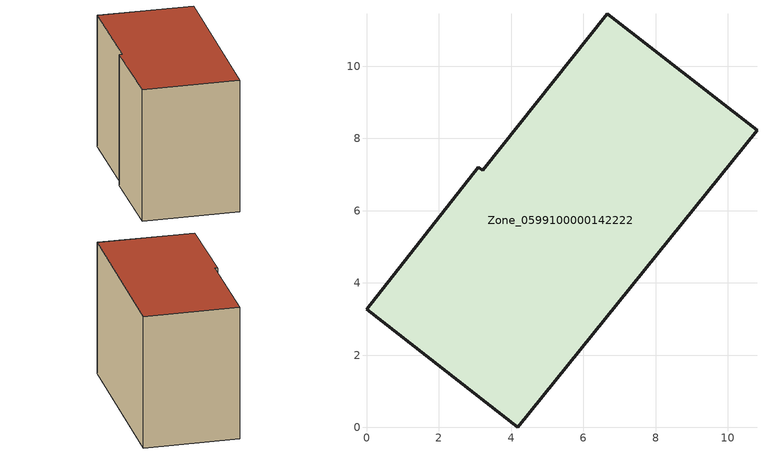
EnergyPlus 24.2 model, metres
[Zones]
Zone_0599100000142222
 floor ground (C_G): 4.19,0 0,3.27 3.1,7.2 3.22,7.11 6.67,11.45 10.81,8.22 z3.96
 wall outside (C_F): 3.22,7.11 3.1,7.2 0,3.27 4.19,0 10.81,8.22 6.67,11.45 3.22,7.11 z3.96:11.45
 roof outside (C_R): 10.81,8.22 6.67,11.45 3.22,7.11 3.1,7.2 0,3.27 4.19,0 z11.45
[BUILDING]
Pand.0599100000142222: North Axis=0; Terrain=City; Loads Convergence Tolerance Value=0.04; Temperature Convergence Tolerance Value=0.4; Solar Distribution=FullExterior; Maximum Number of Warmup Days=25; Minimum Number of Warmup Days=1
[Site:Location]
Rotterdam.The.Hague.AP_ZH_NLD Design_Conditions: Latitude=51.96; Longitude=4.45; Time Zone=1; Elevation=-4.5
[SITE:GROUNDTEMPERATURE:BUILDINGSURFACE]
18, 18, 18, 18, 18, 18, 18, 18, 18, 18, 18, 18
[MATERIAL] Thermal Absorptance=0.9; Solar Absorptance=0.7; Visible Absorptance=0.7
Name | Roughness | Thickness | Conductivity | Density | Specific Heat
G.TI.1975-1991 | MediumSmooth | 0.15 | 0.288461 | 540 | 1210
F.TI.1975-1991 | Rough | 0.3 | 0.230769 | 1920 | 840
R.TI.1975-1991 | MediumRough | 0.2 | 0.153846 | 1500 | 1000
[CONSTRUCTION]
C_G: G.TI.1975-1991
C_F: F.TI.1975-1991
C_R: R.TI.1975-1991
[ZONE]
Zone_0599100000142222: Type=1; Multiplier=1; Ceiling Height=Autocalculate; Volume=Autocalculate; Floor Area=autocalculate; Part of Total Floor Area=Yes
[ZONEINFILTRATION:DESIGNFLOWRATE]
Infil_Zone_0599100000142222: Zone or ZoneList or Space or SpaceList=Zone_0599100000142222; Schedule=AlwaysOn; Design Flow Rate Calculation Method=Flow/Area; Flow Rate per Floor Area=0.003; Constant Term Coefficient=1; Temperature Term Coefficient=0; Velocity Term Coefficient=0; Velocity Squared Term Coefficient=0
[HVACTEMPLATE:ZONE:IDEALLOADSAIRSYSTEM]
Zone_0599100000142222: Maximum Heating Supply Air Temperature=50; Minimum Cooling Supply Air Temperature=13; Maximum Heating Supply Air Humidity Ratio=0.0156; Minimum Cooling Supply Air Humidity Ratio=0.0077; Heating Limit=NoLimit; Cooling Limit=NoLimit; Dehumidification Control Type=ConstantSensibleHeatRatio; Cooling Sensible Heat Ratio=0.7; Dehumidification Setpoint=60; Humidification Control Type=None; Humidification Setpoint=30; Outdoor Air Method=None; Outdoor Air Flow Rate per Person=0.00944; Outdoor Air Flow Rate per Zone Floor Area=0; Outdoor Air Flow Rate per Zone=0; Demand Controlled Ventilation Type=None; Outdoor Air Economizer Type=NoEconomizer; Heat Recovery Type=None; Sensible Heat Recovery Effectiveness=0.7; Latent Heat Recovery Effectiveness=0.65
[ZONECONTROL:THERMOSTAT]
ThermostatControl_Zone_0599100000142222: Zone or ZoneList=Zone_0599100000142222; Control Type Schedule=DualSetpointControlType; Control 1=Thermostat_Zone_0599100000142222; Temperature Difference Between Cutout And Setpoint=0
[THERMOSTATSETPOINT:DUALSETPOINT]
Thermostat_Zone_0599100000142222: Heating Setpoint Temperature Schedule=HeatingSetpoint_Zone_0599100000142222; Cooling Setpoint Temperature Schedule=CoolingSetpoint_Zone_0599100000142222
[SCHEDULE:COMPACT]
HeatingSetpoint_Zone_0599100000142222: Through: 12/31, For: AllDays, Until: 24:00, 21
CoolingSetpoint_Zone_0599100000142222: Through: 12/31, For: AllDays, Until: 24:00, 24
DualSetpointControlType: Through: 12/31, For: AllDays, Until: 24:00, 4
AlwaysOn: Through: 12/31, For: AllDays, Until: 24:00, 1
